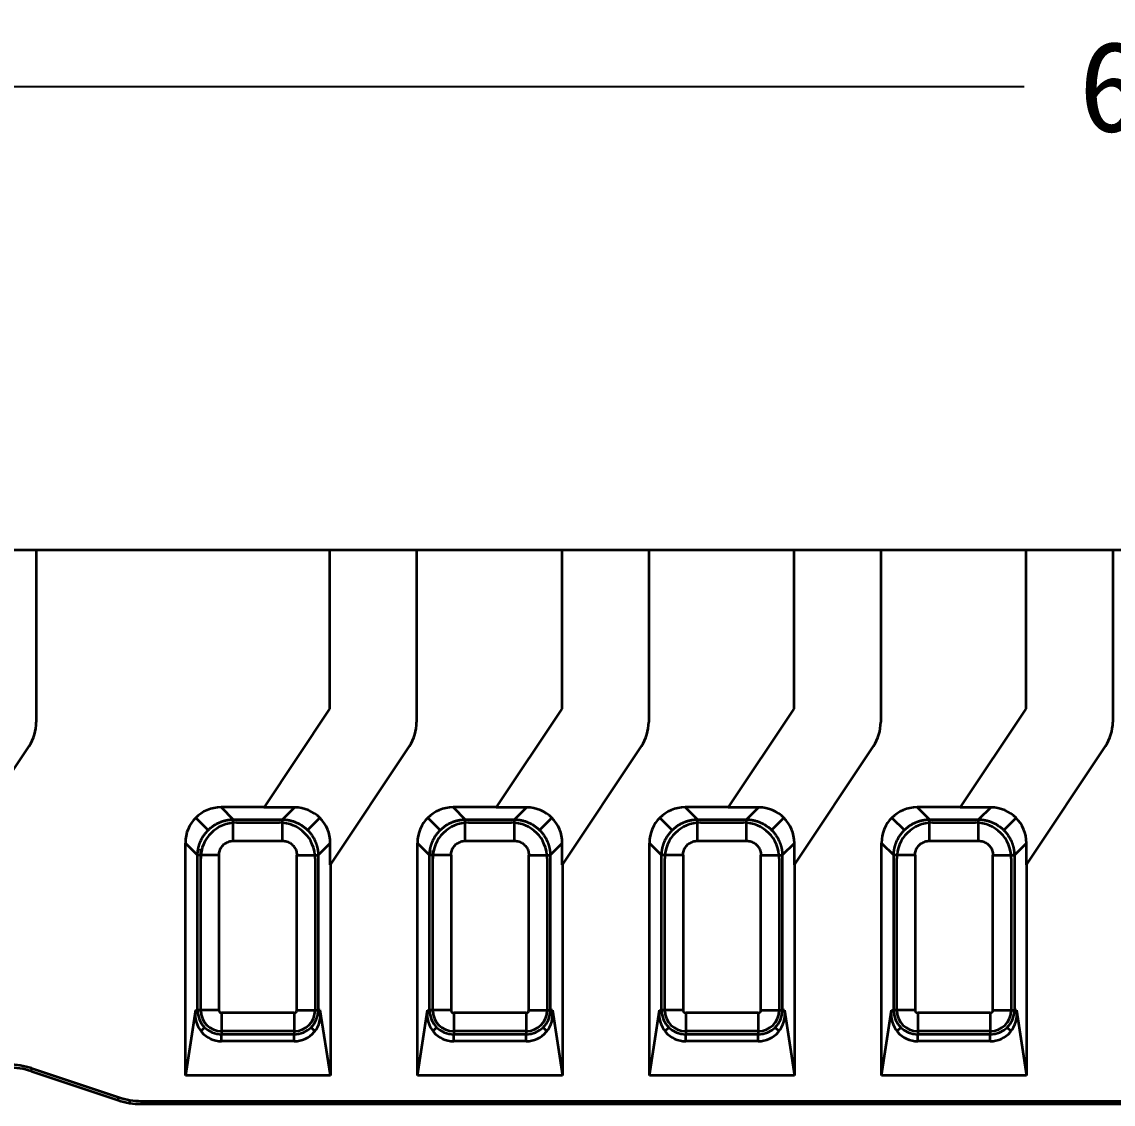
# Model space of a CAD drawing. Header units: millimetres. Extents: x 256 to 2096, y 1004 to 2403.
# Drawn here: x 472.9 to 623.4, y 2253.7 to 2402.9 of the extents above; entities that cross this region are included whole.
import ezdxf

# ---------------------------------------------------------------- set-up
doc = ezdxf.new("R2010")
doc.units = ezdxf.units.MM
doc.layers.add('1', color=7, linetype='Continuous', true_color=0xffffff)
doc.layers.add('dim', color=82, linetype='Continuous', lineweight=9)
doc.dimstyles.get("Standard").update_dxf_attribs({"dimscale": 5, "dimtxt": 0.18, "dimasz": 0.18, "dimexe": 0.18, "dimexo": 0.0625, "dimgap": 0.09, "dimtad": 0, "dimtoh": 1, "dimzin": 0, "dimdsep": 46, "dimtxsty": 'Standard', "dimcen": 0.09, "dimadec": 0, "dimazin": 0, "dimtfac": 1, "dimtofl": 0, "dimtmove": 0, "dimatfit": 3, "dimfxl": 0, "dimtolj": 1, "dimtzin": 0, "dimarcsym": 0})

# ---------------------------------------------------------------- blocks, each defined once
blk = doc.blocks.new('*D2')
at = {"layer": 'Defpoints', "color": 0, "lineweight": 18, "transparency": 16777216}
for p in [(341.96, 2394.02), (971.96, 2251.74), (341.96, 2251.05)]:
    blk.add_point(p, dxfattribs=at)
at = {"layer": 'dim', "color": 0, "lineweight": -2, "transparency": 16777216}
for p, q in [((341.96, 2253.55), (341.96, 2396.52)), ((971.96, 2254.24), (971.96, 2396.52)), ((351.96, 2394.02), (611.13, 2394.02)), ((961.96, 2394.02), (702.8, 2394.02))]:
    blk.add_line(p, q, dxfattribs=at)
at = {"layer": 'dim', "color": 0, "lineweight": 18, "transparency": 16777216}
for points in [[(351.96, 2395.69), (351.96, 2392.36), (341.96, 2394.02)], [(961.96, 2395.69), (961.96, 2392.36), (971.96, 2394.02)]]:
    blk.add_solid(points, dxfattribs=at)
at = {"layer": 'dim', "color": 0, "lineweight": 18, "transparency": 16777216, "insert": (656.96, 2394.02), "char_height": 12.5, "attachment_point": 5}
blk.add_mtext('\\A1;630.00{\\H7.5;\\S-0.10^ -0.15;}', dxfattribs=at)

msp = doc.modelspace()

# ---------------------------------------------------------------- linework, layer by layer
at = {"layer": '1', "color": 7, "linetype": 'Continuous', "lineweight": 35}
for p, q in [((462.91, 2330.094), (474.91, 2330.094)), ((474.91, 2330.094), (515.358, 2330.094)), ((474.91, 2330.094), (474.91, 2306.358)), ((515.358, 2330.094), (515.358, 2308.173)), ((515.358, 2330.094), (527.358, 2330.094)), ((527.358, 2330.094), (547.358, 2330.094)), ((527.358, 2330.094), (527.358, 2306.358)), ((547.358, 2330.094), (547.358, 2308.173)), ((547.358, 2330.094), (559.358, 2330.094)), ((559.358, 2330.094), (579.358, 2330.094)), ((559.358, 2330.094), (559.358, 2306.358)), ((579.358, 2330.094), (579.358, 2308.173)), ((579.358, 2330.094), (591.358, 2330.094)), ((591.358, 2330.094), (611.358, 2330.094)), ((591.358, 2330.094), (591.358, 2306.358)), ((611.358, 2330.094), (611.358, 2308.173)), ((611.358, 2330.094), (623.358, 2330.094)), ((623.358, 2330.094), (643.358, 2330.094)), ((623.358, 2330.094), (623.358, 2306.358)), ((515.358, 2308.173), (506.319, 2294.596)), ((547.358, 2308.173), (538.319, 2294.596)), ((579.358, 2308.173), (570.319, 2294.596)), ((611.358, 2308.173), (602.319, 2294.596)), ((466.831, 2292.409), (473.904, 2303.034)), ((515.464, 2286.679), (526.352, 2303.034)), ((547.464, 2286.679), (558.352, 2303.034)), ((579.464, 2286.679), (590.352, 2303.034)), ((611.464, 2286.679), (622.352, 2303.034)), ((500.388, 2294.596), (502.067, 2292.917)), ((506.319, 2294.596), (500.388, 2294.596)), ((506.307, 2294.578), (506.319, 2294.596)), ((510.523, 2294.578), (506.307, 2294.578)), ((510.523, 2294.578), (508.862, 2292.917)), ((532.388, 2294.596), (534.067, 2292.917)), ((538.319, 2294.596), (532.388, 2294.596)), ((538.307, 2294.578), (538.319, 2294.596)), ((542.523, 2294.578), (538.307, 2294.578)), ((542.523, 2294.578), (540.862, 2292.917)), ((564.388, 2294.596), (566.067, 2292.917)), ((570.319, 2294.596), (564.388, 2294.596)), ((570.307, 2294.578), (570.319, 2294.596)), ((574.523, 2294.578), (570.307, 2294.578)), ((574.523, 2294.578), (572.862, 2292.917)), ((596.388, 2294.596), (598.067, 2292.917)), ((602.319, 2294.596), (596.388, 2294.596)), ((602.307, 2294.578), (602.319, 2294.596)), ((606.523, 2294.578), (602.307, 2294.578)), ((606.523, 2294.578), (604.862, 2292.917)), ((498.613, 2291.448), (496.898, 2293.163)), ((502.067, 2289.963), (502.067, 2292.917)), ((502.067, 2292.917), (508.862, 2292.917)), ((502.504, 2292.48), (508.424, 2292.48)), ((508.862, 2289.963), (508.862, 2292.917)), ((512.316, 2291.448), (514.013, 2293.145)), ((530.613, 2291.448), (528.898, 2293.163)), ((534.067, 2289.963), (534.067, 2292.917)), ((534.067, 2292.917), (540.862, 2292.917)), ((534.504, 2292.48), (540.424, 2292.48)), ((540.862, 2289.963), (540.862, 2292.917)), ((544.316, 2291.448), (546.013, 2293.145)), ((562.613, 2291.448), (560.898, 2293.163)), ((566.067, 2292.917), (572.862, 2292.917)), ((566.067, 2289.963), (566.067, 2292.917)), ((566.504, 2292.48), (572.424, 2292.48)), ((572.862, 2289.963), (572.862, 2292.917)), ((576.316, 2291.448), (578.013, 2293.145)), ((592.898, 2293.163), (594.613, 2291.448)), ((598.067, 2292.917), (604.862, 2292.917)), ((598.067, 2289.963), (598.067, 2292.917)), ((598.504, 2292.48), (604.424, 2292.48)), ((604.862, 2289.963), (604.862, 2292.917)), ((608.316, 2291.448), (610.013, 2293.145)), ((495.464, 2289.672), (497.143, 2287.993)), ((495.464, 2257.596), (495.464, 2289.672)), ((502.067, 2289.963), (508.862, 2289.963)), ((515.447, 2289.654), (513.786, 2287.993)), ((515.447, 2286.652), (515.447, 2289.654)), ((527.464, 2289.672), (529.143, 2287.993)), ((527.464, 2257.596), (527.464, 2289.672)), ((534.067, 2289.963), (540.862, 2289.963)), ((547.447, 2289.654), (545.786, 2287.993)), ((547.447, 2286.652), (547.447, 2289.654)), ((559.464, 2289.672), (561.143, 2287.993)), ((559.464, 2257.596), (559.464, 2289.672)), ((566.067, 2289.963), (572.862, 2289.963)), ((579.447, 2289.654), (577.786, 2287.993)), ((579.447, 2286.652), (579.447, 2289.654)), ((591.464, 2289.672), (593.143, 2287.993)), ((591.464, 2257.596), (591.464, 2289.672)), ((598.067, 2289.963), (604.862, 2289.963)), ((611.447, 2289.654), (609.786, 2287.993)), ((611.447, 2286.652), (611.447, 2289.654)), ((500.098, 2287.993), (497.143, 2287.993)), ((497.143, 2266.596), (497.143, 2287.993)), ((497.58, 2266.596), (497.58, 2288.834)), ((500.098, 2287.993), (500.098, 2266.596)), ((510.831, 2266.596), (510.831, 2287.993)), ((510.831, 2287.993), (513.786, 2287.993)), ((513.786, 2287.993), (513.786, 2266.596)), ((532.098, 2287.993), (529.143, 2287.993)), ((529.143, 2266.596), (529.143, 2287.993)), ((529.58, 2266.596), (529.58, 2288.649)), ((532.098, 2287.993), (532.098, 2266.596)), ((542.831, 2266.596), (542.831, 2287.993)), ((542.831, 2287.993), (545.786, 2287.993)), ((545.786, 2287.993), (545.786, 2266.596)), ((561.143, 2266.596), (561.143, 2287.993)), ((564.098, 2287.993), (561.143, 2287.993)), ((564.098, 2287.993), (564.098, 2266.596)), ((574.831, 2266.596), (574.831, 2287.993)), ((574.831, 2287.993), (577.786, 2287.993)), ((577.786, 2287.993), (577.786, 2266.596)), ((593.143, 2266.596), (593.143, 2287.993)), ((596.098, 2287.993), (593.143, 2287.993)), ((596.098, 2287.993), (596.098, 2266.596)), ((606.831, 2266.596), (606.831, 2287.993)), ((606.831, 2287.993), (609.786, 2287.993)), ((609.786, 2287.993), (609.786, 2266.596)), ((513.348, 2287.556), (513.348, 2266.596)), ((515.447, 2286.652), (515.464, 2286.679)), ((515.464, 2286.679), (515.464, 2257.596)), ((545.348, 2287.556), (545.348, 2266.596)), ((547.447, 2286.652), (547.464, 2286.679)), ((547.464, 2286.679), (547.464, 2257.596)), ((561.58, 2266.596), (561.58, 2287.556)), ((577.348, 2287.556), (577.348, 2266.596)), ((579.447, 2286.652), (579.464, 2286.679)), ((579.464, 2286.679), (579.464, 2257.596)), ((593.58, 2266.596), (593.58, 2287.556)), ((609.348, 2287.556), (609.348, 2266.596)), ((611.447, 2286.652), (611.464, 2286.679)), ((611.464, 2286.679), (611.464, 2257.596)), ((496.853, 2266.596), (495.464, 2257.596)), ((496.853, 2266.596), (497.143, 2266.596)), ((500.098, 2266.596), (497.143, 2266.596)), ((510.831, 2266.596), (513.786, 2266.596)), ((514.076, 2266.596), (513.786, 2266.596)), ((515.464, 2257.596), (514.076, 2266.596)), ((527.464, 2257.596), (528.853, 2266.596)), ((528.853, 2266.596), (529.143, 2266.596)), ((532.098, 2266.596), (529.143, 2266.596)), ((542.831, 2266.596), (545.786, 2266.596)), ((546.076, 2266.596), (545.786, 2266.596)), ((546.076, 2266.596), (547.464, 2257.596)), ((559.464, 2257.596), (560.853, 2266.596)), ((560.853, 2266.596), (561.143, 2266.596)), ((564.098, 2266.596), (561.143, 2266.596)), ((574.831, 2266.596), (577.786, 2266.596)), ((578.076, 2266.596), (577.786, 2266.596)), ((578.076, 2266.596), (579.464, 2257.596)), ((591.464, 2257.596), (592.853, 2266.596)), ((592.853, 2266.596), (593.143, 2266.596)), ((596.098, 2266.596), (593.143, 2266.596)), ((606.831, 2266.596), (609.786, 2266.596)), ((610.076, 2266.596), (609.786, 2266.596)), ((610.076, 2266.596), (611.464, 2257.596)), ((510.464, 2266.229), (500.464, 2266.229)), ((500.464, 2266.229), (500.464, 2263.275)), ((510.464, 2266.229), (510.464, 2263.275)), ((532.464, 2266.229), (532.464, 2263.275)), ((542.464, 2266.229), (532.464, 2266.229)), ((542.464, 2266.229), (542.464, 2263.275)), ((574.464, 2266.229), (564.464, 2266.229)), ((564.464, 2266.229), (564.464, 2263.275)), ((574.464, 2266.229), (574.464, 2263.275)), ((606.464, 2266.229), (596.464, 2266.229)), ((596.464, 2266.229), (596.464, 2263.275)), ((606.464, 2266.229), (606.464, 2263.275)), ((497.598, 2263.73), (498.116, 2264.248)), ((510.464, 2263.712), (500.464, 2263.712)), ((512.813, 2264.248), (513.331, 2263.73)), ((529.598, 2263.73), (530.116, 2264.248)), ((542.464, 2263.712), (532.464, 2263.712)), ((544.813, 2264.248), (545.331, 2263.73)), ((561.598, 2263.73), (562.116, 2264.248)), ((574.464, 2263.712), (564.464, 2263.712)), ((576.813, 2264.248), (577.331, 2263.73)), ((593.598, 2263.73), (594.116, 2264.248)), ((606.464, 2263.712), (596.464, 2263.712)), ((608.813, 2264.248), (609.331, 2263.73)), ((500.464, 2262.326), (500.464, 2263.275)), ((510.464, 2263.275), (500.464, 2263.275)), ((510.464, 2262.326), (500.464, 2262.326)), ((510.464, 2262.326), (510.464, 2263.275)), ((532.464, 2262.326), (532.464, 2263.275)), ((542.464, 2263.275), (532.464, 2263.275)), ((542.464, 2262.326), (532.464, 2262.326)), ((542.464, 2262.326), (542.464, 2263.275)), ((574.464, 2263.275), (564.464, 2263.275)), ((564.464, 2262.326), (564.464, 2263.275)), ((574.464, 2262.326), (564.464, 2262.326)), ((574.464, 2262.326), (574.464, 2263.275)), ((606.464, 2263.275), (596.464, 2263.275)), ((596.464, 2262.326), (596.464, 2263.275)), ((606.464, 2262.326), (596.464, 2262.326)), ((606.464, 2262.326), (606.464, 2263.275)), ((474.268, 2258.596), (474.202, 2258.19)), ((474.202, 2258.19), (486.187, 2254.196)), ((474.268, 2258.596), (486.253, 2254.601)), ((515.464, 2257.596), (495.464, 2257.596)), ((547.464, 2257.596), (527.464, 2257.596)), ((579.464, 2257.596), (559.464, 2257.596)), ((611.464, 2257.596), (591.464, 2257.596)), ((486.187, 2254.196), (486.253, 2254.601)), ((487.819, 2254.216), (487.753, 2253.81)), ((489.427, 2254.086), (489.361, 2253.681)), ((489.361, 2253.681), (714.018, 2253.681)), ((489.427, 2254.086), (713.952, 2254.086))]:
    msp.add_line(p, q, dxfattribs=at)
for centre, radius, start, end in [((468.91, 2306.358), 6, 326.34729, 360), ((521.358, 2306.358), 6, 326.34729, 360), ((553.358, 2306.358), 6, 326.34729, 360), ((585.358, 2306.358), 6, 326.34729, 360), ((617.358, 2306.358), 6, 326.34729, 0), ((500.464, 2266.596), 3.321, 180, 270), ((500.464, 2266.596), 2.884, 180, 270), ((500.464, 2266.596), 0.367, 180, 270), ((510.464, 2266.596), 2.884, 270, 0), ((510.464, 2266.596), 3.321, 270, 0), ((510.464, 2266.596), 0.367, 270, 0), ((532.464, 2266.596), 3.321, 180, 270), ((532.464, 2266.596), 2.884, 180, 270), ((532.464, 2266.596), 0.367, 180, 270), ((542.464, 2266.596), 2.884, 270, 0), ((542.464, 2266.596), 3.321, 270, 0), ((542.464, 2266.596), 0.367, 270, 0), ((564.464, 2266.596), 3.321, 180, 270), ((564.464, 2266.596), 2.884, 180, 270), ((564.464, 2266.596), 0.367, 180, 270), ((574.464, 2266.596), 3.321, 270, 0), ((574.464, 2266.596), 2.884, 270, 0), ((574.464, 2266.596), 0.367, 270, 0), ((596.464, 2266.596), 3.321, 180, 270), ((596.464, 2266.596), 2.884, 180, 270), ((596.464, 2266.596), 0.367, 180, 270), ((606.464, 2266.596), 2.884, 270, 0), ((606.464, 2266.596), 3.321, 270, 0), ((606.464, 2266.596), 0.367, 270, 0)]:
    msp.add_arc(centre, radius, start, end, dxfattribs=at)
for centre, major_axis, ratio, start_param, end_param in [((500.541, 2289.519), (3.644, -3.644), 0.9702875, 2.3712736, 3.9119117), ((510.37, 2289.501), (-3.644, -3.644), 0.9702875, 2.3712736, 3.9119117), ((532.541, 2289.519), (3.644, -3.644), 0.9702875, 2.3712736, 3.9119117), ((542.37, 2289.501), (-3.644, -3.644), 0.9702875, 2.3712736, 3.9119117), ((564.541, 2289.519), (3.644, -3.644), 0.9702875, 2.3712736, 3.9119117), ((574.37, 2289.501), (-3.644, -3.644), 0.9702875, 2.3712736, 3.9119117), ((596.541, 2289.519), (3.644, -3.644), 0.9702875, 2.3712736, 3.9119117), ((606.37, 2289.501), (-3.644, -3.644), 0.9702875, 2.3712736, 3.9119117), ((502.657, 2287.403), (3.644, -3.644), 0.9702875, 2.3712736, 3.9119117), ((508.271, 2287.403), (-3.644, -3.644), 0.9702875, 2.3712736, 3.9119117), ((534.657, 2287.403), (3.644, -3.644), 0.9702875, 2.3712736, 3.9119117), ((540.271, 2287.403), (-3.644, -3.644), 0.9702875, 2.3712736, 3.9119117), ((566.657, 2287.403), (3.644, -3.644), 0.9702875, 2.3712736, 3.9119117), ((572.271, 2287.403), (-3.644, -3.644), 0.9702875, 2.3712736, 3.9119117), ((598.657, 2287.403), (3.644, -3.644), 0.9702875, 2.3712736, 3.9119117), ((604.271, 2287.403), (-3.644, -3.644), 0.9702875, 2.3712736, 3.9119117), ((500.464, 2266.025), (0, 3.699), 0.9880262, 1.4158915, 3.1415927), ((510.464, 2266.025), (0, 3.699), 0.9880262, 3.1415927, 4.8672938), ((532.464, 2266.025), (0, 3.699), 0.9880262, 1.4158915, 3.1415927), ((542.464, 2266.025), (0, 3.699), 0.9880262, 3.1415927, 4.8672938), ((564.464, 2266.025), (0, 3.699), 0.9880262, 1.4158915, 3.1415927), ((574.464, 2266.025), (0, 3.699), 0.9880262, 3.1415927, 4.8672938), ((596.464, 2266.025), (0, 3.699), 0.9880262, 1.4158915, 3.1415927), ((606.464, 2266.025), (0, 3.699), 0.9880262, 3.1415927, 4.8672938), ((471.09, 2249.047), (1.612, 9.934), 0.9985935, 6.1225324, 6.4438382), ((471.024, 2248.642), (1.612, 9.934), 0.9985935, 6.1225324, 6.4438382), ((489.431, 2264.15), (-1.612, -9.934), 0.9985935, 6.1225324, 6.4438382), ((489.365, 2263.744), (-1.612, -9.934), 0.9985935, 6.1225324, 6.4438382)]:
    msp.add_ellipse(centre, major_axis=major_axis, ratio=ratio, start_param=start_param, end_param=end_param, dxfattribs=at)
for points in [[(497.143, 2287.993), (497.143, 2288.005), (497.144, 2288.029), (497.145, 2288.064), (497.146, 2288.1), (497.148, 2288.135), (497.149, 2288.17), (497.151, 2288.206), (497.154, 2288.241), (497.156, 2288.276), (497.159, 2288.31), (497.162, 2288.345), (497.165, 2288.38), (497.169, 2288.414), (497.172, 2288.449), (497.176, 2288.483), (497.18, 2288.517), (497.185, 2288.551), (497.189, 2288.585), (497.194, 2288.619), (497.199, 2288.653), (497.204, 2288.687), (497.21, 2288.72), (497.215, 2288.754), (497.221, 2288.787), (497.227, 2288.82), (497.233, 2288.853), (497.24, 2288.886), (497.247, 2288.919), (497.253, 2288.951), (497.261, 2288.984), (497.268, 2289.016), (497.275, 2289.049), (497.283, 2289.081), (497.291, 2289.113), (497.299, 2289.145), (497.307, 2289.176), (497.316, 2289.208), (497.324, 2289.239), (497.333, 2289.271), (497.342, 2289.302), (497.351, 2289.333), (497.36, 2289.364), (497.37, 2289.395), (497.38, 2289.425), (497.389, 2289.456), (497.399, 2289.486), (497.41, 2289.516), (497.42, 2289.546), (497.43, 2289.576), (497.441, 2289.606), (497.452, 2289.635), (497.463, 2289.665), (497.474, 2289.694), (497.485, 2289.723), (497.497, 2289.752), (497.508, 2289.781), (497.52, 2289.81), (497.532, 2289.839), (497.602, 2290.004), (497.746, 2290.301), (497.993, 2290.708), (498.278, 2291.09), (498.596, 2291.442), (498.947, 2291.763), (499.328, 2292.051), (499.735, 2292.302), (500.039, 2292.45), (500.22, 2292.528), (500.271, 2292.549), (500.322, 2292.569), (500.374, 2292.589), (500.427, 2292.609), (500.479, 2292.628), (500.533, 2292.647), (500.587, 2292.665), (500.641, 2292.683), (500.696, 2292.7), (500.751, 2292.716), (500.807, 2292.732), (500.863, 2292.748), (500.919, 2292.762), (500.976, 2292.777), (501.034, 2292.79), (501.092, 2292.803), (501.15, 2292.816), (501.208, 2292.827), (501.267, 2292.838), (501.327, 2292.849), (501.387, 2292.858), (501.447, 2292.867), (501.507, 2292.876), (501.568, 2292.883), (501.629, 2292.89), (501.691, 2292.896), (501.753, 2292.902), (501.815, 2292.906), (501.878, 2292.91), (501.941, 2292.914), (502.004, 2292.916), (502.046, 2292.917), (502.067, 2292.917)], [(508.862, 2292.917), (508.873, 2292.917), (508.897, 2292.917), (508.933, 2292.916), (508.968, 2292.914), (509.003, 2292.913), (509.039, 2292.911), (509.074, 2292.909), (509.109, 2292.907), (509.144, 2292.904), (509.179, 2292.901), (509.213, 2292.899), (509.248, 2292.895), (509.283, 2292.892), (509.317, 2292.888), (509.351, 2292.884), (509.386, 2292.88), (509.42, 2292.876), (509.454, 2292.871), (509.487, 2292.867), (509.521, 2292.862), (509.555, 2292.856), (509.588, 2292.851), (509.622, 2292.845), (509.655, 2292.839), (509.688, 2292.833), (509.721, 2292.827), (509.754, 2292.821), (509.787, 2292.814), (509.82, 2292.807), (509.852, 2292.8), (509.885, 2292.793), (509.917, 2292.785), (509.949, 2292.777), (509.981, 2292.77), (510.013, 2292.762), (510.045, 2292.753), (510.076, 2292.745), (510.108, 2292.736), (510.139, 2292.727), (510.17, 2292.718), (510.201, 2292.709), (510.232, 2292.7), (510.263, 2292.691), (510.293, 2292.681), (510.324, 2292.671), (510.354, 2292.661), (510.384, 2292.651), (510.415, 2292.64), (510.444, 2292.63), (510.474, 2292.619), (510.504, 2292.608), (510.533, 2292.598), (510.563, 2292.586), (510.592, 2292.575), (510.621, 2292.564), (510.65, 2292.552), (510.678, 2292.54), (510.707, 2292.528), (510.873, 2292.458), (511.169, 2292.315), (511.577, 2292.067), (511.958, 2291.783), (512.31, 2291.464), (512.631, 2291.114), (512.919, 2290.733), (513.17, 2290.325), (513.319, 2290.022), (513.396, 2289.841), (513.417, 2289.79), (513.438, 2289.738), (513.458, 2289.686), (513.477, 2289.634), (513.497, 2289.581), (513.515, 2289.528), (513.533, 2289.474), (513.551, 2289.419), (513.568, 2289.365), (513.585, 2289.309), (513.601, 2289.254), (513.616, 2289.198), (513.631, 2289.141), (513.645, 2289.084), (513.659, 2289.027), (513.672, 2288.969), (513.684, 2288.911), (513.696, 2288.852), (513.707, 2288.793), (513.717, 2288.734), (513.727, 2288.674), (513.736, 2288.614), (513.744, 2288.553), (513.752, 2288.492), (513.759, 2288.431), (513.765, 2288.369), (513.77, 2288.308), (513.775, 2288.245), (513.779, 2288.183), (513.782, 2288.12), (513.784, 2288.057), (513.785, 2288.014), (513.786, 2287.993)], [(529.143, 2287.993), (529.143, 2288.005), (529.144, 2288.029), (529.145, 2288.064), (529.146, 2288.1), (529.148, 2288.135), (529.149, 2288.17), (529.151, 2288.206), (529.154, 2288.241), (529.156, 2288.276), (529.159, 2288.31), (529.162, 2288.345), (529.165, 2288.38), (529.169, 2288.414), (529.172, 2288.449), (529.176, 2288.483), (529.18, 2288.517), (529.185, 2288.551), (529.189, 2288.585), (529.194, 2288.619), (529.199, 2288.653), (529.204, 2288.687), (529.21, 2288.72), (529.215, 2288.754), (529.221, 2288.787), (529.227, 2288.82), (529.233, 2288.853), (529.24, 2288.886), (529.247, 2288.919), (529.253, 2288.951), (529.261, 2288.984), (529.268, 2289.016), (529.275, 2289.049), (529.283, 2289.081), (529.291, 2289.113), (529.299, 2289.145), (529.307, 2289.176), (529.316, 2289.208), (529.324, 2289.239), (529.333, 2289.271), (529.342, 2289.302), (529.351, 2289.333), (529.36, 2289.364), (529.37, 2289.395), (529.38, 2289.425), (529.389, 2289.456), (529.399, 2289.486), (529.41, 2289.516), (529.42, 2289.546), (529.43, 2289.576), (529.441, 2289.606), (529.452, 2289.635), (529.463, 2289.665), (529.474, 2289.694), (529.485, 2289.723), (529.497, 2289.752), (529.508, 2289.781), (529.52, 2289.81), (529.532, 2289.839), (529.602, 2290.004), (529.746, 2290.301), (529.993, 2290.708), (530.278, 2291.09), (530.596, 2291.442), (530.947, 2291.763), (531.328, 2292.051), (531.735, 2292.302), (532.039, 2292.45), (532.22, 2292.528), (532.271, 2292.549), (532.322, 2292.569), (532.374, 2292.589), (532.427, 2292.609), (532.479, 2292.628), (532.533, 2292.647), (532.587, 2292.665), (532.641, 2292.683), (532.696, 2292.7), (532.751, 2292.716), (532.807, 2292.732), (532.863, 2292.748), (532.919, 2292.762), (532.976, 2292.777), (533.034, 2292.79), (533.092, 2292.803), (533.15, 2292.816), (533.208, 2292.827), (533.267, 2292.838), (533.327, 2292.849), (533.387, 2292.858), (533.447, 2292.867), (533.507, 2292.876), (533.568, 2292.883), (533.629, 2292.89), (533.691, 2292.896), (533.753, 2292.902), (533.815, 2292.906), (533.878, 2292.91), (533.941, 2292.914), (534.004, 2292.916), (534.046, 2292.917), (534.067, 2292.917)], [(540.862, 2292.917), (540.873, 2292.917), (540.897, 2292.917), (540.933, 2292.916), (540.968, 2292.914), (541.003, 2292.913), (541.039, 2292.911), (541.074, 2292.909), (541.109, 2292.907), (541.144, 2292.904), (541.179, 2292.901), (541.213, 2292.899), (541.248, 2292.895), (541.283, 2292.892), (541.317, 2292.888), (541.351, 2292.884), (541.386, 2292.88), (541.42, 2292.876), (541.454, 2292.871), (541.487, 2292.867), (541.521, 2292.862), (541.555, 2292.856), (541.588, 2292.851), (541.622, 2292.845), (541.655, 2292.839), (541.688, 2292.833), (541.721, 2292.827), (541.754, 2292.821), (541.787, 2292.814), (541.82, 2292.807), (541.852, 2292.8), (541.885, 2292.793), (541.917, 2292.785), (541.949, 2292.777), (541.981, 2292.77), (542.013, 2292.762), (542.045, 2292.753), (542.076, 2292.745), (542.108, 2292.736), (542.139, 2292.727), (542.17, 2292.718), (542.201, 2292.709), (542.232, 2292.7), (542.263, 2292.691), (542.293, 2292.681), (542.324, 2292.671), (542.354, 2292.661), (542.384, 2292.651), (542.415, 2292.64), (542.444, 2292.63), (542.474, 2292.619), (542.504, 2292.608), (542.533, 2292.598), (542.563, 2292.586), (542.592, 2292.575), (542.621, 2292.564), (542.65, 2292.552), (542.678, 2292.54), (542.707, 2292.528), (542.873, 2292.458), (543.169, 2292.315), (543.577, 2292.067), (543.958, 2291.783), (544.31, 2291.464), (544.631, 2291.114), (544.919, 2290.733), (545.17, 2290.325), (545.319, 2290.022), (545.396, 2289.841), (545.417, 2289.79), (545.438, 2289.738), (545.458, 2289.686), (545.477, 2289.634), (545.497, 2289.581), (545.515, 2289.528), (545.533, 2289.474), (545.551, 2289.419), (545.568, 2289.365), (545.585, 2289.309), (545.601, 2289.254), (545.616, 2289.198), (545.631, 2289.141), (545.645, 2289.084), (545.659, 2289.027), (545.672, 2288.969), (545.684, 2288.911), (545.696, 2288.852), (545.707, 2288.793), (545.717, 2288.734), (545.727, 2288.674), (545.736, 2288.614), (545.744, 2288.553), (545.752, 2288.492), (545.759, 2288.431), (545.765, 2288.369), (545.77, 2288.308), (545.775, 2288.245), (545.779, 2288.183), (545.782, 2288.12), (545.784, 2288.057), (545.785, 2288.014), (545.786, 2287.993)], [(561.143, 2287.993), (561.143, 2288.005), (561.144, 2288.029), (561.145, 2288.064), (561.146, 2288.1), (561.148, 2288.135), (561.149, 2288.17), (561.151, 2288.206), (561.154, 2288.241), (561.156, 2288.276), (561.159, 2288.31), (561.162, 2288.345), (561.165, 2288.38), (561.169, 2288.414), (561.172, 2288.449), (561.176, 2288.483), (561.18, 2288.517), (561.185, 2288.551), (561.189, 2288.585), (561.194, 2288.619), (561.199, 2288.653), (561.204, 2288.687), (561.21, 2288.72), (561.215, 2288.754), (561.221, 2288.787), (561.227, 2288.82), (561.233, 2288.853), (561.24, 2288.886), (561.247, 2288.919), (561.253, 2288.951), (561.261, 2288.984), (561.268, 2289.016), (561.275, 2289.049), (561.283, 2289.081), (561.291, 2289.113), (561.299, 2289.145), (561.307, 2289.176), (561.316, 2289.208), (561.324, 2289.239), (561.333, 2289.271), (561.342, 2289.302), (561.351, 2289.333), (561.36, 2289.364), (561.37, 2289.395), (561.38, 2289.425), (561.389, 2289.456), (561.399, 2289.486), (561.41, 2289.516), (561.42, 2289.546), (561.43, 2289.576), (561.441, 2289.606), (561.452, 2289.635), (561.463, 2289.665), (561.474, 2289.694), (561.485, 2289.723), (561.497, 2289.752), (561.508, 2289.781), (561.52, 2289.81), (561.532, 2289.839), (561.602, 2290.004), (561.746, 2290.301), (561.993, 2290.708), (562.278, 2291.09), (562.596, 2291.442), (562.947, 2291.763), (563.328, 2292.051), (563.735, 2292.302), (564.039, 2292.45), (564.22, 2292.528), (564.271, 2292.549), (564.322, 2292.569), (564.374, 2292.589), (564.427, 2292.609), (564.479, 2292.628), (564.533, 2292.647), (564.587, 2292.665), (564.641, 2292.683), (564.696, 2292.7), (564.751, 2292.716), (564.807, 2292.732), (564.863, 2292.748), (564.919, 2292.762), (564.976, 2292.777), (565.034, 2292.79), (565.092, 2292.803), (565.15, 2292.816), (565.208, 2292.827), (565.267, 2292.838), (565.327, 2292.849), (565.387, 2292.858), (565.447, 2292.867), (565.507, 2292.876), (565.568, 2292.883), (565.629, 2292.89), (565.691, 2292.896), (565.753, 2292.902), (565.815, 2292.906), (565.878, 2292.91), (565.941, 2292.914), (566.004, 2292.916), (566.046, 2292.917), (566.067, 2292.917)], [(572.862, 2292.917), (572.873, 2292.917), (572.897, 2292.917), (572.933, 2292.916), (572.968, 2292.914), (573.003, 2292.913), (573.039, 2292.911), (573.074, 2292.909), (573.109, 2292.907), (573.144, 2292.904), (573.179, 2292.901), (573.213, 2292.899), (573.248, 2292.895), (573.283, 2292.892), (573.317, 2292.888), (573.351, 2292.884), (573.386, 2292.88), (573.42, 2292.876), (573.454, 2292.871), (573.487, 2292.867), (573.521, 2292.862), (573.555, 2292.856), (573.588, 2292.851), (573.622, 2292.845), (573.655, 2292.839), (573.688, 2292.833), (573.721, 2292.827), (573.754, 2292.821), (573.787, 2292.814), (573.82, 2292.807), (573.852, 2292.8), (573.885, 2292.793), (573.917, 2292.785), (573.949, 2292.777), (573.981, 2292.77), (574.013, 2292.762), (574.045, 2292.753), (574.076, 2292.745), (574.108, 2292.736), (574.139, 2292.727), (574.17, 2292.718), (574.201, 2292.709), (574.232, 2292.7), (574.263, 2292.691), (574.293, 2292.681), (574.324, 2292.671), (574.354, 2292.661), (574.384, 2292.651), (574.415, 2292.64), (574.444, 2292.63), (574.474, 2292.619), (574.504, 2292.608), (574.533, 2292.598), (574.563, 2292.586), (574.592, 2292.575), (574.621, 2292.564), (574.65, 2292.552), (574.678, 2292.54), (574.707, 2292.528), (574.873, 2292.458), (575.169, 2292.315), (575.577, 2292.067), (575.958, 2291.783), (576.31, 2291.464), (576.631, 2291.114), (576.919, 2290.733), (577.17, 2290.325), (577.319, 2290.022), (577.396, 2289.841), (577.417, 2289.79), (577.438, 2289.738), (577.458, 2289.686), (577.477, 2289.634), (577.497, 2289.581), (577.515, 2289.528), (577.533, 2289.474), (577.551, 2289.419), (577.568, 2289.365), (577.585, 2289.309), (577.601, 2289.254), (577.616, 2289.198), (577.631, 2289.141), (577.645, 2289.084), (577.659, 2289.027), (577.672, 2288.969), (577.684, 2288.911), (577.696, 2288.852), (577.707, 2288.793), (577.717, 2288.734), (577.727, 2288.674), (577.736, 2288.614), (577.744, 2288.553), (577.752, 2288.492), (577.759, 2288.431), (577.765, 2288.369), (577.77, 2288.308), (577.775, 2288.245), (577.779, 2288.183), (577.782, 2288.12), (577.784, 2288.057), (577.785, 2288.014), (577.786, 2287.993)], [(593.143, 2287.993), (593.143, 2288.005), (593.144, 2288.029), (593.145, 2288.064), (593.146, 2288.1), (593.148, 2288.135), (593.149, 2288.17), (593.151, 2288.206), (593.154, 2288.241), (593.156, 2288.276), (593.159, 2288.31), (593.162, 2288.345), (593.165, 2288.38), (593.169, 2288.414), (593.172, 2288.449), (593.176, 2288.483), (593.18, 2288.517), (593.185, 2288.551), (593.189, 2288.585), (593.194, 2288.619), (593.199, 2288.653), (593.204, 2288.687), (593.21, 2288.72), (593.215, 2288.754), (593.221, 2288.787), (593.227, 2288.82), (593.233, 2288.853), (593.24, 2288.886), (593.247, 2288.919), (593.253, 2288.951), (593.261, 2288.984), (593.268, 2289.016), (593.275, 2289.049), (593.283, 2289.081), (593.291, 2289.113), (593.299, 2289.145), (593.307, 2289.176), (593.316, 2289.208), (593.324, 2289.239), (593.333, 2289.271), (593.342, 2289.302), (593.351, 2289.333), (593.36, 2289.364), (593.37, 2289.395), (593.38, 2289.425), (593.389, 2289.456), (593.399, 2289.486), (593.41, 2289.516), (593.42, 2289.546), (593.43, 2289.576), (593.441, 2289.606), (593.452, 2289.635), (593.463, 2289.665), (593.474, 2289.694), (593.485, 2289.723), (593.497, 2289.752), (593.508, 2289.781), (593.52, 2289.81), (593.532, 2289.839), (593.602, 2290.004), (593.746, 2290.301), (593.993, 2290.708), (594.278, 2291.09), (594.596, 2291.442), (594.947, 2291.763), (595.328, 2292.051), (595.735, 2292.302), (596.039, 2292.45), (596.22, 2292.528), (596.271, 2292.549), (596.322, 2292.569), (596.374, 2292.589), (596.427, 2292.609), (596.479, 2292.628), (596.533, 2292.647), (596.587, 2292.665), (596.641, 2292.683), (596.696, 2292.7), (596.751, 2292.716), (596.807, 2292.732), (596.863, 2292.748), (596.919, 2292.762), (596.976, 2292.777), (597.034, 2292.79), (597.092, 2292.803), (597.15, 2292.816), (597.208, 2292.827), (597.267, 2292.838), (597.327, 2292.849), (597.387, 2292.858), (597.447, 2292.867), (597.507, 2292.876), (597.568, 2292.883), (597.629, 2292.89), (597.691, 2292.896), (597.753, 2292.902), (597.815, 2292.906), (597.878, 2292.91), (597.941, 2292.914), (598.004, 2292.916), (598.046, 2292.917), (598.067, 2292.917)], [(604.862, 2292.917), (604.873, 2292.917), (604.897, 2292.917), (604.933, 2292.916), (604.968, 2292.914), (605.003, 2292.913), (605.039, 2292.911), (605.074, 2292.909), (605.109, 2292.907), (605.144, 2292.904), (605.179, 2292.901), (605.213, 2292.899), (605.248, 2292.895), (605.283, 2292.892), (605.317, 2292.888), (605.351, 2292.884), (605.386, 2292.88), (605.42, 2292.876), (605.454, 2292.871), (605.487, 2292.867), (605.521, 2292.862), (605.555, 2292.856), (605.588, 2292.851), (605.622, 2292.845), (605.655, 2292.839), (605.688, 2292.833), (605.721, 2292.827), (605.754, 2292.821), (605.787, 2292.814), (605.82, 2292.807), (605.852, 2292.8), (605.885, 2292.793), (605.917, 2292.785), (605.949, 2292.777), (605.981, 2292.77), (606.013, 2292.762), (606.045, 2292.753), (606.076, 2292.745), (606.108, 2292.736), (606.139, 2292.727), (606.17, 2292.718), (606.201, 2292.709), (606.232, 2292.7), (606.263, 2292.691), (606.293, 2292.681), (606.324, 2292.671), (606.354, 2292.661), (606.384, 2292.651), (606.415, 2292.64), (606.444, 2292.63), (606.474, 2292.619), (606.504, 2292.608), (606.533, 2292.598), (606.563, 2292.586), (606.592, 2292.575), (606.621, 2292.564), (606.65, 2292.552), (606.678, 2292.54), (606.707, 2292.528), (606.873, 2292.458), (607.169, 2292.315), (607.577, 2292.067), (607.958, 2291.783), (608.31, 2291.464), (608.631, 2291.114), (608.919, 2290.733), (609.17, 2290.325), (609.319, 2290.022), (609.396, 2289.841), (609.417, 2289.79), (609.438, 2289.738), (609.458, 2289.686), (609.477, 2289.634), (609.497, 2289.581), (609.515, 2289.528), (609.533, 2289.474), (609.551, 2289.419), (609.568, 2289.365), (609.585, 2289.309), (609.601, 2289.254), (609.616, 2289.198), (609.631, 2289.141), (609.645, 2289.084), (609.659, 2289.027), (609.672, 2288.969), (609.684, 2288.911), (609.696, 2288.852), (609.707, 2288.793), (609.717, 2288.734), (609.727, 2288.674), (609.736, 2288.614), (609.744, 2288.553), (609.752, 2288.492), (609.759, 2288.431), (609.765, 2288.369), (609.77, 2288.308), (609.775, 2288.245), (609.779, 2288.183), (609.782, 2288.12), (609.784, 2288.057), (609.785, 2288.014), (609.786, 2287.993)]]:
    msp.add_open_spline(points, degree=3, knots=[0, 0, 0, 0, 0.004645, 0.0092788, 0.0139014, 0.0185128, 0.023113, 0.027702, 0.0322798, 0.0368464, 0.0414018, 0.0459461, 0.0504791, 0.0550009, 0.0595116, 0.064011, 0.0684993, 0.0729764, 0.0774423, 0.081897, 0.0863406, 0.0907729, 0.0951941, 0.0996041, 0.1040029, 0.1083905, 0.112767, 0.1171323, 0.1214864, 0.1258293, 0.1301611, 0.1344817, 0.1387911, 0.1430893, 0.1473764, 0.1516524, 0.1559171, 0.1601707, 0.1644132, 0.1686444, 0.1728646, 0.1770735, 0.1812713, 0.185458, 0.1896335, 0.1937978, 0.197951, 0.202093, 0.2062239, 0.2103437, 0.2144523, 0.2185497, 0.2226361, 0.2267112, 0.2307753, 0.2348282, 0.2388699, 0.2429006, 0.2469201, 0.2509284, 0.3130506, 0.37491, 0.4365118, 0.4978614, 0.5594652, 0.6212894, 0.6833394, 0.7456205, 0.7527602, 0.7599354, 0.7671461, 0.7743922, 0.7816738, 0.788991, 0.7963436, 0.8037318, 0.8111555, 0.8186147, 0.8261094, 0.8336397, 0.8412056, 0.848807, 0.856444, 0.8641166, 0.8718247, 0.8795685, 0.8873478, 0.8951628, 0.9030133, 0.9108995, 0.9188213, 0.9267787, 0.9347718, 0.9428005, 0.9508649, 0.9589649, 0.9671006, 0.9752719, 0.9834789, 0.9917216, 1, 1, 1, 1], dxfattribs=at)
for points in [[(500.098, 2287.993), (500.098, 2288.21), (500.164, 2288.618), (500.445, 2289.174), (500.876, 2289.608), (501.432, 2289.894), (501.846, 2289.963), (502.067, 2289.963)], [(508.862, 2289.963), (509.078, 2289.963), (509.486, 2289.897), (510.042, 2289.615), (510.476, 2289.185), (510.762, 2288.628), (510.831, 2288.214), (510.831, 2287.993)], [(532.098, 2287.993), (532.098, 2288.21), (532.164, 2288.618), (532.445, 2289.174), (532.876, 2289.608), (533.432, 2289.894), (533.846, 2289.963), (534.067, 2289.963)], [(540.862, 2289.963), (541.078, 2289.963), (541.486, 2289.897), (542.042, 2289.615), (542.476, 2289.185), (542.762, 2288.628), (542.831, 2288.214), (542.831, 2287.993)], [(564.098, 2287.993), (564.098, 2288.21), (564.164, 2288.618), (564.445, 2289.174), (564.876, 2289.608), (565.432, 2289.894), (565.846, 2289.963), (566.067, 2289.963)], [(572.862, 2289.963), (573.078, 2289.963), (573.486, 2289.897), (574.042, 2289.615), (574.476, 2289.185), (574.762, 2288.628), (574.831, 2288.214), (574.831, 2287.993)], [(596.098, 2287.993), (596.098, 2288.21), (596.164, 2288.618), (596.445, 2289.174), (596.876, 2289.608), (597.432, 2289.894), (597.846, 2289.963), (598.067, 2289.963)], [(604.862, 2289.963), (605.078, 2289.963), (605.486, 2289.897), (606.042, 2289.615), (606.476, 2289.185), (606.762, 2288.628), (606.831, 2288.214), (606.831, 2287.993)]]:
    msp.add_open_spline(points, degree=3, dxfattribs=at)

# ---------------------------------------------------------------- dimensions: what is measured, and where the dimension line sits
at = {"layer": 'dim', "lineweight": 18}
dim = msp.add_linear_dim(base=(341.964, 2394.022), p1=(971.964, 2251.738), p2=(341.964, 2251.048), dimstyle='Standard', override={"dimtxt": 2.5, "dimasz": 2, "dimexe": 0.49975, "dimexo": 0.49975, "dimgap": 0.49975, "dimtol": 1, "dimlim": 0, "dimtp": -0.1, "dimtm": 0.15, "dimtfac": 0.6, "dimtdec": 2, "dimtolj": 1}, dxfattribs=at)
dim.commit()
dim.dimension.update_dxf_attribs({"geometry": '*D2', "text_midpoint": (656.964, 2394.022), "dimtype": 160})

doc.saveas('drawing.dxf')
